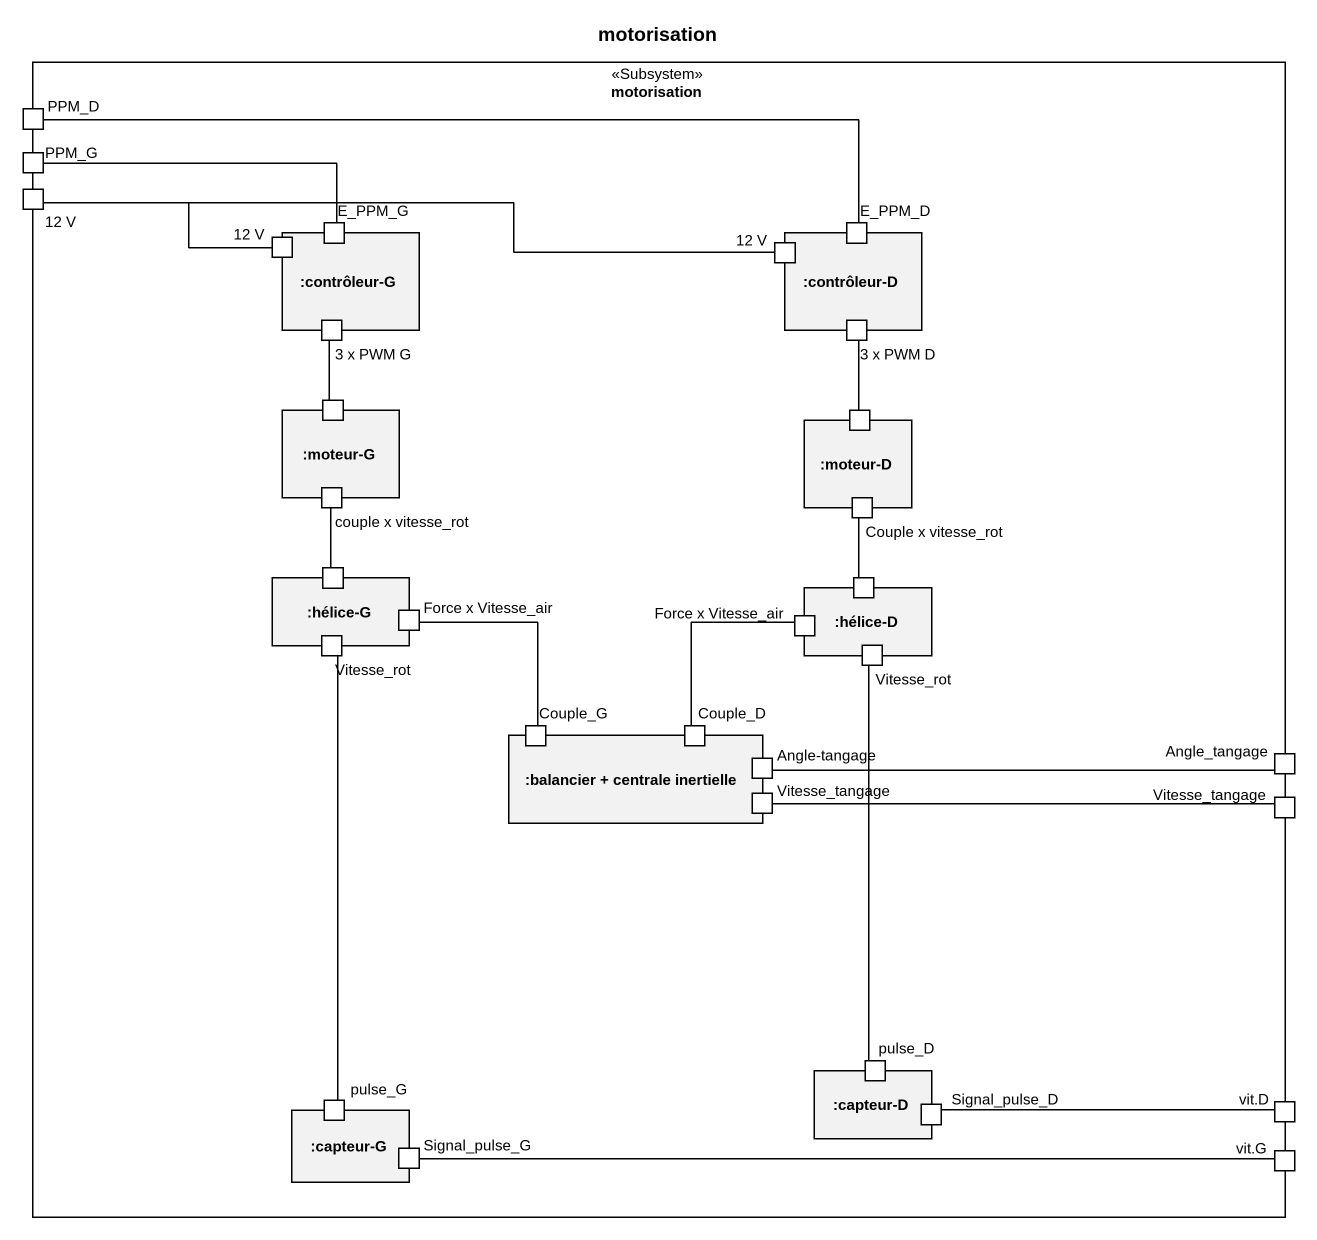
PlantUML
@startuml
title motorisation
rectangle motorisation <<Subsystem>> {
  port PPM_D
  port "12 V" as p12_V
  port PPM_G
  rectangle ":contrôleur-G" as contrôleur_G {
    port "12 V" as p12_V_2
    port E_PPM_G
    port "3 x PWM G" as p3_x_PWM_G
  }
  rectangle ":contrôleur-D" as contrôleur_D {
    port "12 V" as p12_V_3
    port E_PPM_D
    port "3 x PWM D" as p3_x_PWM_D
  }
  rectangle ":moteur-G" as moteur_G {
    port " " as port1
    port "couple x vitesse_rot" as couple_x_vitesse_rot
  }
  rectangle ":moteur-D" as moteur_D {
    port " " as port2
    port "Couple x vitesse_rot" as Couple_x_vitesse_rot
  }
  rectangle ":hélice-G" as hélice_G {
    port " " as port3
    port Vitesse_rot
    port "Force x Vitesse_air" as Force_x_Vitesse_air
  }
  rectangle ":hélice-D" as hélice_D {
    port " " as port4
    port "Force x Vitesse_air" as Force_x_Vitesse_air_2
    port "Vitesse_rot" as Vitesse_rot_2
  }
  rectangle ":balancier + centrale inertielle" as balancier_centrale {
    port Couple_G
    port Couple_D
    port "Angle-tangage" as Angle_tangage
    port Vitesse_tangage
  }
  port "Angle_tangage" as Angle_tangage_2
  port "Vitesse_tangage" as Vitesse_tangage_2
  rectangle ":capteur-D" as capteur_D {
    port pulse_D
    port Signal_pulse_D
  }
  rectangle ":capteur-G" as capteur_G {
    port pulse_G
    port Signal_pulse_G
  }
  port "vit.D" as vit_D
  port "vit.G" as vit_G
}
PPM_D -right- contrôleur_D
p12_V -right- p12_V_2
PPM_G -right- E_PPM_G
p12_V_3 -left- p12_V
p3_x_PWM_G -- port1
p3_x_PWM_D -- port2
couple_x_vitesse_rot -- port3
Couple_x_vitesse_rot -- port4
Vitesse_rot -- pulse_G
Force_x_Vitesse_air -- Couple_G
Force_x_Vitesse_air_2 -- Couple_D
Vitesse_rot_2 -- pulse_D
Angle_tangage -right- Angle_tangage_2
Vitesse_tangage -right- Vitesse_tangage_2
Signal_pulse_G -right- vit_G
Signal_pulse_D -right- vit_D
@enduml
